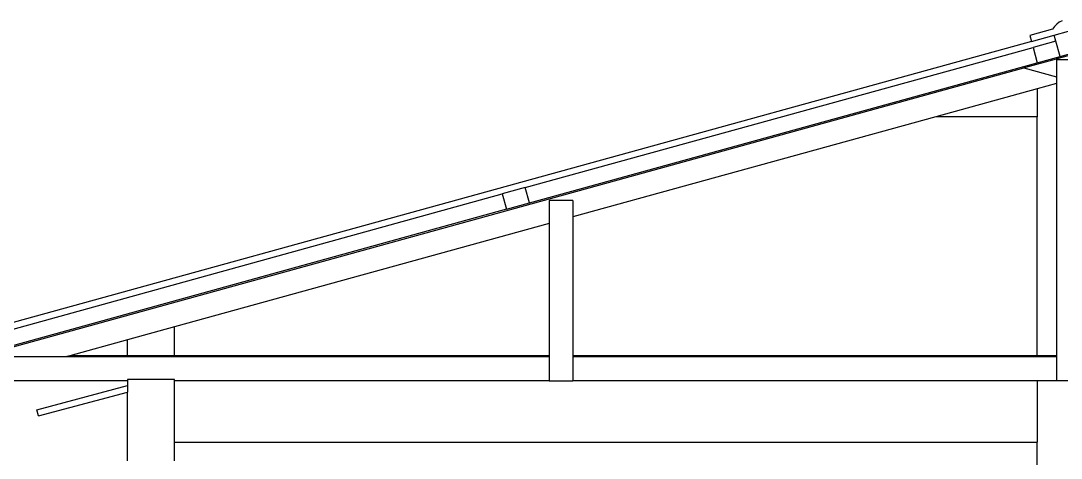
# Model space of a CAD drawing. Header units: metres. Extents: x -4.29 to 4.37, y -2.02 to 2.15.
# Drawn here: x -2.497 to 0.831, y 0.749 to 2.147 of the extents above; entities that cross this region are included whole.
import ezdxf

# ---------------------------------------------------------------- set-up
doc = ezdxf.new("R2010")
doc.units = ezdxf.units.M
doc.layers.add('SectionCutEdges', color=7, linetype='Continuous')

msp = doc.modelspace()

# ---------------------------------------------------------------- linework, layer by layer
for p, q in [((0.8189, 2.0267), (0.8547, 2.0366)), ((0.8282, 2.0332), (0.8547, 2.0405)), ((-2.6263, 1.0767), (0.7114, 1.9971)), ((-0.8694, 1.5651), (0.7114, 2.001)), ((0.7114, 2.001), (0.7547, 2.0129)), ((0.7114, 2.001), (0.7185, 1.999)), ((0.7114, 1.9971), (0.7185, 1.999)), ((0.7114, 1.9971), (0.8166, 1.9681)), ((0.7185, 1.999), (0.8166, 2.0261)), ((0.8189, 2.0267), (0.8166, 2.0267)), ((0.8166, 2.0267), (0.8166, 2.0261)), ((0.8166, 2.0261), (0.8189, 2.0267)), ((0.8547, 2.0228), (0.8166, 2.0228)), ((0.8166, 2.0228), (0.8166, 1.9681)), ((0.8166, 1.9681), (0.8166, 1.947)), ((0.8166, 1.947), (0.7547, 1.93)), ((0.8166, 1.947), (0.8166, 1.0767)), ((0.7547, 1.93), (0.4303, 1.8405)), ((0.7547, 1.93), (0.7547, 1.8405)), ((0.4303, 1.8405), (-0.7305, 1.5204)), ((0.7547, 1.8405), (0.4303, 1.8405)), ((0.7547, 1.0767), (0.7547, 1.8405)), ((-0.7305, 1.5728), (-0.8067, 1.5728)), ((-0.8067, 1.5728), (-0.8067, 1.4994)), ((-0.7305, 1.5728), (-0.7305, 1.5204)), ((-0.9429, 1.5448), (-2.567, 1.097)), ((-0.8067, 1.4994), (-2.0053, 1.1689)), ((-0.8067, 1.4994), (-0.8067, 1.0767)), ((-0.7305, 1.5204), (-0.7305, 1.0767)), ((-2.0053, 1.1689), (-2.1553, 1.1275)), ((-2.0053, 1.0767), (-2.0053, 1.1689)), ((-2.1553, 1.1275), (-2.3396, 1.0767)), ((-2.1553, 1.0767), (-2.1553, 1.1275)), ((-2.3538, 1.0728), (-2.6405, 1.0728)), ((-2.3396, 1.0767), (-2.3538, 1.0728)), ((-0.8067, 1.0728), (-2.3538, 1.0728)), ((-2.1553, 1.0767), (-2.3396, 1.0767)), ((-2.0053, 1.0767), (-2.1553, 1.0767)), ((-0.8067, 1.0767), (-2.0053, 1.0767)), ((-0.8067, 1.0767), (-0.8067, 1.0728)), ((-0.8067, 1.0728), (-0.8067, 0.9966)), ((0.7547, 1.0767), (-0.7305, 1.0767)), ((-0.7305, 1.0767), (-0.7305, 1.0728)), ((0.8166, 1.0728), (-0.7305, 1.0728)), ((-0.7305, 1.0728), (-0.7305, 0.9966)), ((0.8166, 1.0767), (0.7547, 1.0767)), ((0.8166, 1.0767), (0.8166, 1.0728)), ((0.8166, 1.0728), (0.8166, 0.9966)), ((-2.1553, 0.9966), (-2.6405, 0.9966)), ((-2.4453, 0.9041), (-2.1553, 0.9812)), ((-0.8067, 0.9966), (-2.0053, 0.9966)), ((-0.8067, 0.9966), (-0.7305, 0.9966)), ((0.7547, 0.9966), (-0.7305, 0.9966)), ((0.7547, 0.9966), (0.7547, 0.8005)), ((0.8166, 0.9966), (0.7547, 0.9966)), ((0.8547, 0.9966), (0.8166, 0.9966)), ((-2.4402, 0.8848), (-2.1553, 0.9605)), ((-2.4402, 0.8848), (-2.4453, 0.9041)), ((-2.0053, 0.8005), (0.7547, 0.8005)), ((0.7547, -1.4995), (0.7547, 0.8005))]:
    msp.add_line(p, q)
at = {"layer": 'SectionCutEdges'}
for p, q in [((0.8169, 2.1367), (0.8098, 2.1293)), ((0.8253, 2.1427), (0.8169, 2.1367)), ((0.8346, 2.1471), (0.8253, 2.1427)), ((0.804, 2.1207), (0.7306, 2.1005)), ((0.7306, 2.1005), (0.7359, 2.0812)), ((0.7359, 2.0812), (0.8094, 2.1014)), ((0.8098, 2.1293), (0.804, 2.1207)), ((0.8094, 2.1014), (0.8547, 2.114)), ((0.8147, 2.0822), (0.8094, 2.1014)), ((0.7359, 2.0812), (-2.6575, 1.1455)), ((0.8147, 2.0822), (0.7412, 2.0619)), ((0.8282, 2.0332), (0.8147, 2.0822)), ((-0.8829, 1.6141), (0.7412, 2.0619)), ((0.7412, 2.0619), (0.7547, 2.0129)), ((0.7547, 2.0129), (0.8282, 2.0332)), ((-0.8829, 1.6141), (-0.9564, 1.5938)), ((-0.8694, 1.5651), (-0.8829, 1.6141)), ((-2.5805, 1.1459), (-0.9564, 1.5938)), ((-0.9564, 1.5938), (-0.9429, 1.5448)), ((-0.9429, 1.5448), (-0.8694, 1.5651)), ((-2.0053, 1.0005), (-2.1553, 1.0005)), ((-2.1553, 1.0005), (-2.1553, 0.9966)), ((-2.0053, 0.9966), (-2.0053, 1.0005)), ((-2.1553, 0.9966), (-2.1553, 0.9812)), ((-2.1553, 0.9812), (-2.1553, 0.9605)), ((-2.0053, 0.8005), (-2.0053, 0.9966)), ((-2.1553, 0.7405), (-2.1553, 0.9605)), ((-2.0053, 0.7405), (-2.0053, 0.8005))]:
    msp.add_line(p, q, dxfattribs=at)

doc.saveas('drawing.dxf')
